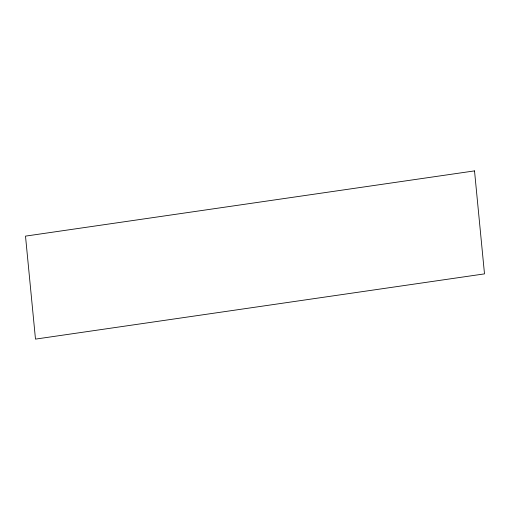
<?xml version="1.0" encoding="UTF-8"?>
<svg xmlns="http://www.w3.org/2000/svg" width="510" height="510" viewBox="0 0 510 510"><rect width="100%" height="100%" fill="white"/><g stroke="black" fill="none" stroke-linecap="round" stroke-linejoin="round"><path stroke-width="0.76" d="M474.517 170.888L25.5 236.124L35.483 339.112L484.5 273.876L474.517 170.888"/></g></svg>
